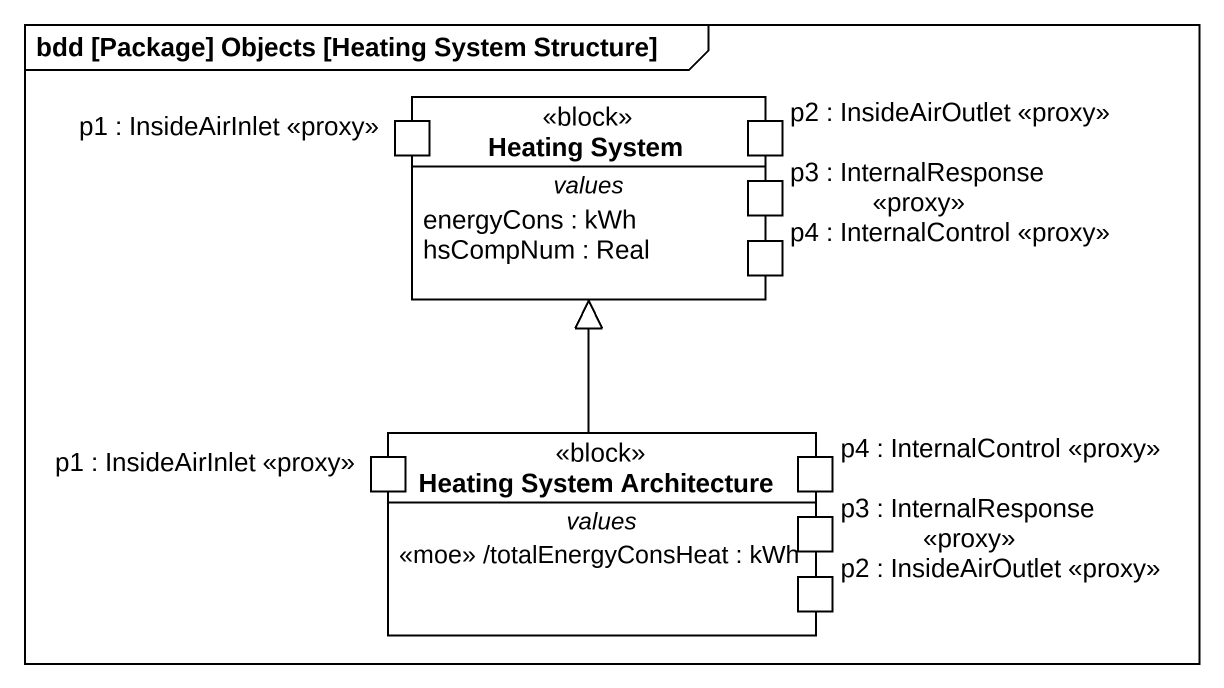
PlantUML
@startuml
mainframe bdd [Package] Objects [Heating System Structure]
hide circle
hide empty members
class "Heating System" as Heating_System <<block>> {
  -- values --
  energyCons : kWh
  hsCompNum : Real
  -- ports --
  p1 : InsideAirInlet <<proxy>>
  p2 : InsideAirOutlet <<proxy>>
  p3 : InternalResponse <<proxy>>
  p4 : InternalControl <<proxy>>
}
class "Heating System Architecture" as Heating_System_Architecture <<block>> {
  -- values --
  <<moe>> /totalEnergyConsHeat : kWh
  -- ports --
  p4 : InternalControl <<proxy>>
  p3 : InternalResponse <<proxy>>
  p2 : InsideAirOutlet <<proxy>>
  p1 : InsideAirInlet <<proxy>>
}
Heating_System_Architecture -up-|> Heating_System
@enduml
